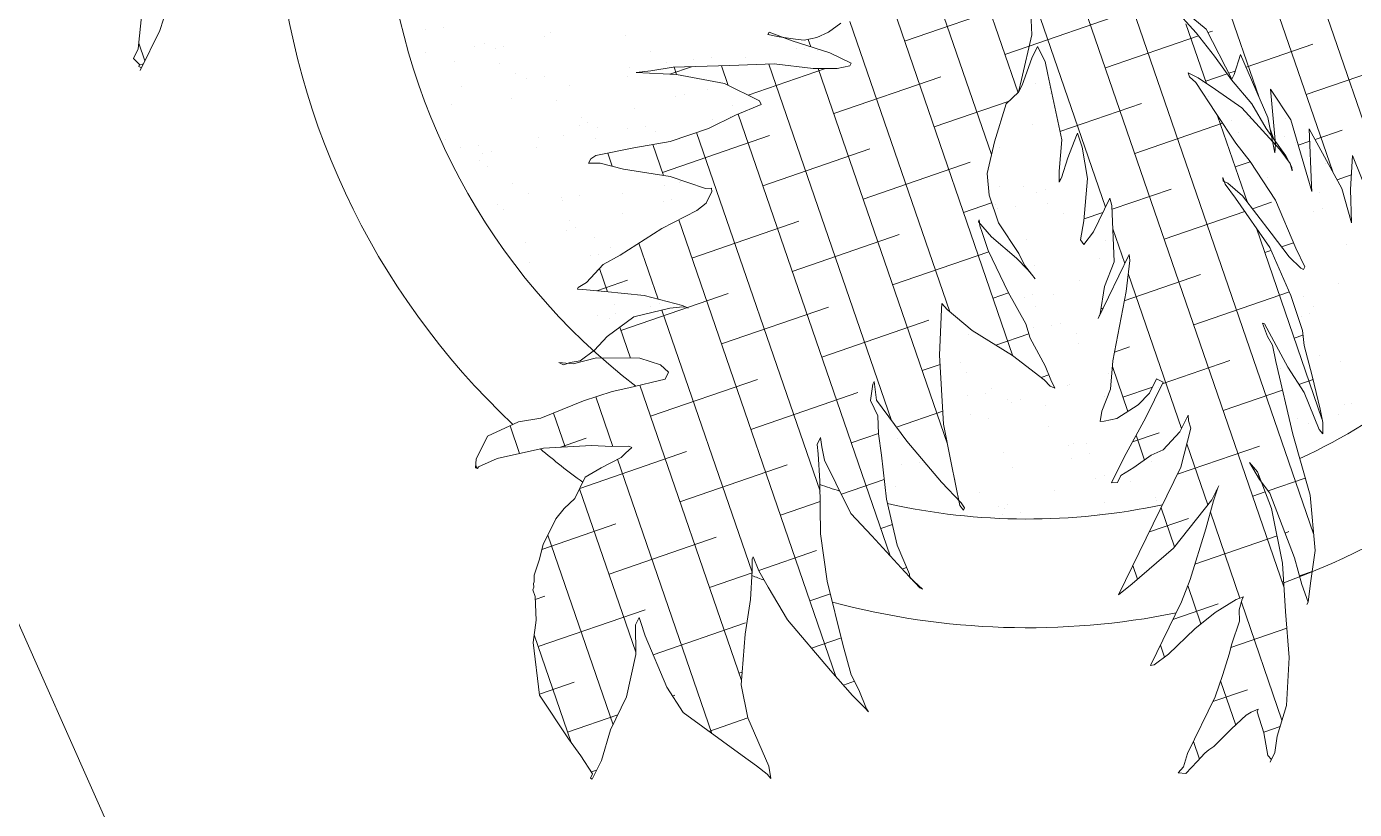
# Model space of a CAD drawing. Header units: inches. Extents: x -422522 to 22891, y -2973 to 414515.
# Drawn here: x 7685.63 to 7713.18, y 10267.11 to 10283.35 of the extents above; entities that cross this region are included whole.
import ezdxf

# ---------------------------------------------------------------- set-up
doc = ezdxf.new("R2010")
doc.units = ezdxf.units.IN
doc.header["$MEASUREMENT"] = 0
doc.layers.add('ARREDAMENTO', color=8, linetype='Continuous', lineweight=18)

msp = doc.modelspace()

# ---------------------------------------------------------------- linework, layer by layer
at = {"layer": 'ARREDAMENTO'}
for p, q in [((7695.198, 10249.113), (7671.682, 10301.932)), ((7712.73, 10280.337), (7710.416, 10287.057)), ((7711.206, 10281.876), (7709.576, 10286.611)), ((7713.909, 10279.797), (7711.535, 10286.694)), ((7711.718, 10271.734), (7707.005, 10285.421)), ((7708.014, 10279.604), (7706.189, 10284.904)), ((7705.65, 10280.697), (7704.304, 10284.606)), ((7712.334, 10272.831), (7708.24, 10284.719)), ((7706.203, 10281.978), (7705.437, 10284.204)), ((7688.395, 10283.268), (7688.553, 10283.737)), ((7703.848, 10283.047), (7706.069, 10283.811)), ((7706.485, 10283.177), (7706.454, 10283.987)), ((7709.419, 10283.748), (7709.895, 10283.218)), ((7688.026, 10283.63), (7687.95, 10282.89)), ((7704.785, 10277.437), (7702.714, 10283.454)), ((7706.096, 10276.518), (7703.622, 10283.701)), ((7706.431, 10282.943), (7708.151, 10283.535)), ((7710.101, 10283.299), (7709.713, 10283.621)), ((7687.991, 10282.44), (7688.395, 10283.268)), ((7693.904, 10283.297), (7693.904, 10283.297)), ((7694.278, 10283.339), (7694.278, 10283.339)), ((7696.508, 10283.229), (7696.508, 10283.229)), ((7701.039, 10283.237), (7701.013, 10283.184)), ((7701.013, 10283.184), (7701.249, 10283.135)), ((7701.518, 10283.053), (7701.039, 10283.237)), ((7702.025, 10283.12), (7702.269, 10283.233)), ((7702.269, 10283.233), (7702.527, 10283.421)), ((7706.273, 10282.255), (7706.485, 10283.177)), ((7710.111, 10282.171), (7709.685, 10283.41)), ((7709.895, 10283.218), (7710.276, 10282.734)), ((7710.637, 10282.26), (7710.101, 10283.299)), ((7710.139, 10283.226), (7710.234, 10283.258)), ((7688.089, 10282.641), (7687.962, 10283.009)), ((7694.927, 10282.934), (7694.927, 10282.934)), ((7695.13, 10283.005), (7695.13, 10283.005)), ((7695.535, 10282.941), (7695.535, 10282.941)), ((7696.378, 10283.142), (7696.378, 10283.142)), ((7698.065, 10283.171), (7698.065, 10283.171)), ((7701.249, 10283.135), (7701.582, 10283.088)), ((7702.298, 10282.805), (7701.518, 10283.053)), ((7701.582, 10283.088), (7701.762, 10283.067)), ((7701.607, 10282.905), (7701.607, 10282.905)), ((7701.762, 10283.067), (7702.025, 10283.12)), ((7701.9, 10282.932), (7701.847, 10283.084)), ((7705.93, 10282.77), (7706.431, 10282.943)), ((7706.605, 10282.937), (7706.488, 10282.696)), ((7706.763, 10282.628), (7706.605, 10282.937)), ((7708.013, 10282.494), (7709.942, 10283.158)), ((7710.931, 10282.505), (7712.316, 10282.982)), ((7687.95, 10282.89), (7687.852, 10282.69)), ((7687.852, 10282.69), (7687.979, 10282.562)), ((7693.908, 10282.817), (7693.908, 10282.817)), ((7694.505, 10282.635), (7694.505, 10282.635)), ((7695.355, 10282.887), (7695.355, 10282.887)), ((7698.578, 10282.831), (7698.578, 10282.831)), ((7699.479, 10282.663), (7699.479, 10282.663)), ((7699.852, 10282.705), (7699.852, 10282.705)), ((7700.544, 10282.704), (7700.544, 10282.704)), ((7701.767, 10282.892), (7701.767, 10282.892)), ((7702.045, 10282.85), (7702.045, 10282.85)), ((7702.738, 10282.59), (7702.298, 10282.805)), ((7706.488, 10282.696), (7706.285, 10282.134)), ((7706.818, 10282.353), (7706.763, 10282.628)), ((7710.276, 10282.734), (7710.631, 10282.247)), ((7710.814, 10282.769), (7710.683, 10282.354)), ((7711.387, 10281.465), (7710.814, 10282.769)), ((7712.178, 10281.94), (7714.399, 10282.705)), ((7687.979, 10282.562), (7687.96, 10282.521)), ((7687.96, 10282.521), (7688.017, 10282.493)), ((7687.973, 10282.549), (7688.059, 10282.578)), ((7688.017, 10282.493), (7687.991, 10282.44)), ((7695.441, 10282.594), (7695.441, 10282.594)), ((7695.77, 10282.376), (7695.77, 10282.376)), ((7698.134, 10282.51), (7698.134, 10282.51)), ((7698.283, 10282.398), (7698.584, 10282.433)), ((7699.116, 10282.356), (7698.283, 10282.398)), ((7698.584, 10282.433), (7699.046, 10282.506)), ((7698.908, 10282.613), (7698.908, 10282.613)), ((7698.977, 10282.363), (7699.425, 10282.517)), ((7699.046, 10282.506), (7700.226, 10282.542)), ((7699.117, 10282.356), (7699.065, 10282.506)), ((7700.114, 10282.167), (7699.116, 10282.356)), ((7700.189, 10282.13), (7700.049, 10282.537)), ((7700.226, 10282.542), (7701.142, 10282.575)), ((7700.602, 10281.929), (7702.205, 10282.481)), ((7703.575, 10275.182), (7701.031, 10282.571)), ((7701.142, 10282.575), (7701.949, 10282.479)), ((7701.949, 10282.479), (7702.449, 10282.483)), ((7704.737, 10274.692), (7702.055, 10282.48)), ((7702.449, 10282.483), (7702.712, 10282.537)), ((7702.712, 10282.537), (7702.738, 10282.59)), ((7707.109, 10281.004), (7706.818, 10282.353)), ((7709.728, 10282.389), (7709.76, 10282.308)), ((7709.939, 10282.287), (7709.728, 10282.389)), ((7710.095, 10282.217), (7710.541, 10282.37)), ((7710.574, 10282.382), (7710.706, 10282.427)), ((7710.683, 10282.354), (7710.637, 10282.26)), ((7694.662, 10282.114), (7694.662, 10282.114)), ((7696.006, 10282.267), (7696.006, 10282.267)), ((7696.379, 10282.31), (7696.379, 10282.31)), ((7696.887, 10282.12), (7696.887, 10282.12)), ((7698.11, 10282.308), (7698.11, 10282.308)), ((7700.841, 10281.812), (7700.114, 10282.167)), ((7702.377, 10281.547), (7704.598, 10282.311)), ((7706.213, 10281.987), (7706.273, 10282.255)), ((7706.285, 10282.134), (7706.213, 10281.987)), ((7706.555, 10282.179), (7706.555, 10282.179)), ((7706.852, 10282.094), (7706.852, 10282.094)), ((7709.76, 10282.308), (7709.893, 10282.193)), ((7709.893, 10282.193), (7710.298, 10281.566)), ((7710.296, 10282.046), (7709.939, 10282.287)), ((7710.022, 10282.198), (7710.022, 10282.198)), ((7710.631, 10282.247), (7711.05, 10281.745)), ((7695.7, 10281.862), (7695.7, 10281.862)), ((7696.629, 10281.808), (7696.629, 10281.808)), ((7699.1, 10281.897), (7699.1, 10281.897)), ((7699.28, 10281.951), (7699.28, 10281.951)), ((7699.766, 10282.045), (7699.766, 10282.045)), ((7700.873, 10281.731), (7700.841, 10281.812)), ((7704.459, 10281.27), (7706.017, 10281.806)), ((7706.213, 10281.987), (7705.955, 10281.749)), ((7706.884, 10281.961), (7706.884, 10281.961)), ((7710.161, 10281.893), (7710.161, 10281.893)), ((7710.844, 10281.663), (7710.296, 10282.046)), ((7711.437, 10282.052), (7711.543, 10280.909)), ((7711.861, 10281.415), (7711.437, 10282.052)), ((7694.453, 10281.724), (7694.453, 10281.724)), ((7698.25, 10281.645), (7698.25, 10281.645)), ((7700.28, 10281.705), (7700.28, 10281.705)), ((7700.339, 10281.511), (7700.873, 10281.731)), ((7703.548, 10272.375), (7700.394, 10281.534)), ((7705.955, 10281.749), (7705.711, 10280.958)), ((7707.072, 10281.176), (7708.763, 10281.758)), ((7710.298, 10281.566), (7710.723, 10280.929)), ((7711.632, 10280.8), (7710.844, 10281.663)), ((7711.05, 10281.745), (7711.347, 10281.236)), ((7697.097, 10281.304), (7697.097, 10281.304)), ((7697.143, 10281.468), (7697.143, 10281.468)), ((7697.277, 10281.357), (7697.277, 10281.357)), ((7697.472, 10281.25), (7697.472, 10281.25)), ((7698.481, 10281.28), (7698.481, 10281.28)), ((7699.779, 10281.238), (7700.339, 10281.511)), ((7699.867, 10281.423), (7699.867, 10281.423)), ((7700.236, 10281.48), (7700.236, 10281.48)), ((7706.504, 10281.309), (7706.504, 10281.309)), ((7708.625, 10280.717), (7710.446, 10281.344)), ((7710.962, 10279.701), (7710.342, 10281.5)), ((7710.628, 10281.394), (7710.628, 10281.394)), ((7711.001, 10281.437), (7711.001, 10281.437)), ((7711.528, 10280.734), (7711.387, 10281.465)), ((7711.75, 10281.446), (7711.75, 10281.446)), ((7712.297, 10279.929), (7711.861, 10281.415)), ((7694.334, 10281.013), (7694.334, 10281.013)), ((7696.246, 10281.052), (7696.246, 10281.052)), ((7696.764, 10281.084), (7696.764, 10281.084)), ((7697.432, 10281.027), (7697.432, 10281.027)), ((7698.108, 10281.237), (7698.108, 10281.237)), ((7698.68, 10281.164), (7698.68, 10281.164)), ((7698.824, 10280.323), (7701.044, 10281.088)), ((7698.983, 10280.966), (7699.779, 10281.238)), ((7702.094, 10273.712), (7699.531, 10281.153)), ((7707.052, 10280.354), (7707.109, 10281.004)), ((7707.411, 10281.089), (7707.234, 10280.629)), ((7707.437, 10281.142), (7707.411, 10281.089)), ((7707.53, 10280.848), (7707.437, 10281.142)), ((7710.777, 10281.158), (7710.777, 10281.158)), ((7711.347, 10281.236), (7711.759, 10280.671)), ((7711.498, 10281.028), (7711.437, 10281.206)), ((7711.724, 10281.072), (7711.724, 10281.072)), ((7712.015, 10280.891), (7712.253, 10280.973)), ((7712.244, 10281.229), (7712.286, 10280.051)), ((7712.92, 10279.989), (7712.244, 10281.229)), ((7712.363, 10281.01), (7712.928, 10281.205)), ((7694.635, 10280.841), (7694.635, 10280.841)), ((7695.009, 10280.884), (7695.009, 10280.884)), ((7695.093, 10280.71), (7695.093, 10280.71)), ((7695.273, 10280.764), (7695.273, 10280.764)), ((7696.21, 10280.839), (7696.21, 10280.839)), ((7697.442, 10280.675), (7698.232, 10280.836)), ((7697.785, 10280.453), (7697.691, 10280.726)), ((7698.232, 10280.836), (7698.983, 10280.966)), ((7698.845, 10280.26), (7698.624, 10280.903)), ((7700.906, 10280.047), (7703.127, 10280.811)), ((7705.711, 10280.958), (7705.559, 10280.305)), ((7705.811, 10280.845), (7705.811, 10280.845)), ((7707.641, 10280.199), (7707.53, 10280.848)), ((7710.723, 10280.929), (7711.014, 10280.555)), ((7711.543, 10280.909), (7711.528, 10280.734)), ((7711.847, 10280.513), (7711.632, 10280.8)), ((7711.954, 10280.938), (7711.954, 10280.938)), ((7695.023, 10280.581), (7695.023, 10280.581)), ((7695.193, 10280.445), (7695.193, 10280.445)), ((7697.293, 10280.516), (7697.339, 10280.609)), ((7697.531, 10280.516), (7697.293, 10280.516)), ((7697.339, 10280.609), (7697.442, 10280.675)), ((7698.017, 10280.395), (7697.531, 10280.516)), ((7702.989, 10279.77), (7705.209, 10280.535)), ((7707.234, 10280.629), (7707.102, 10280.214)), ((7710.707, 10280.44), (7711.019, 10280.548)), ((7711.014, 10280.555), (7711.546, 10279.75)), ((7711.759, 10280.671), (7711.878, 10280.431)), ((7711.891, 10280.359), (7711.847, 10280.513)), ((7711.878, 10280.431), (7711.891, 10280.359)), ((7712.582, 10280.503), (7712.582, 10280.503)), ((7713.137, 10280.677), (7713.099, 10279.968)), ((7713.683, 10279.319), (7713.137, 10280.677)), ((7698.983, 10280.238), (7698.017, 10280.395)), ((7699.718, 10279.995), (7698.983, 10280.238)), ((7705.559, 10280.305), (7705.6, 10279.855)), ((7707.049, 10280.216), (7707.049, 10280.216)), ((7707.057, 10280.12), (7707.052, 10280.354)), ((7707.056, 10280.177), (7707.09, 10280.189)), ((7707.102, 10280.214), (7707.057, 10280.12)), ((7707.569, 10279.324), (7707.641, 10280.199)), ((7710.448, 10280.219), (7710.498, 10280.079)), ((7710.46, 10280.147), (7710.448, 10280.219)), ((7710.556, 10280.101), (7710.46, 10280.147)), ((7711.385, 10280.211), (7711.385, 10280.211)), ((7712.819, 10280.174), (7713.115, 10280.276)), ((7695.707, 10280.104), (7695.707, 10280.104)), ((7696.036, 10279.887), (7696.036, 10279.887)), ((7698.002, 10279.883), (7698.002, 10279.883)), ((7698.866, 10280.054), (7698.866, 10280.054)), ((7699.173, 10280.124), (7699.173, 10280.124)), ((7699.19, 10280.142), (7699.19, 10280.142)), ((7699.84, 10280.002), (7699.718, 10279.995)), ((7699.735, 10279.689), (7699.852, 10279.93)), ((7699.852, 10279.93), (7699.84, 10280.002)), ((7705.826, 10280.028), (7705.826, 10280.028)), ((7706.307, 10280.029), (7706.307, 10280.029)), ((7706.59, 10279.917), (7706.59, 10279.917)), ((7706.77, 10279.971), (7706.77, 10279.971)), ((7708.152, 10279.56), (7709.375, 10279.981)), ((7710.498, 10280.079), (7710.713, 10279.792)), ((7710.855, 10279.839), (7710.556, 10280.101)), ((7712.286, 10280.051), (7712.297, 10279.929)), ((7712.463, 10279.915), (7712.463, 10279.915)), ((7713.119, 10279.28), (7712.92, 10279.989)), ((7713.099, 10279.968), (7713.119, 10279.28)), ((7695.393, 10279.658), (7695.393, 10279.658)), ((7696.737, 10279.812), (7696.737, 10279.812)), ((7696.755, 10279.746), (7696.755, 10279.746)), ((7697.111, 10279.854), (7697.111, 10279.854)), ((7698.838, 10279.72), (7698.838, 10279.72)), ((7699.018, 10279.774), (7699.018, 10279.774)), ((7699.541, 10279.535), (7699.735, 10279.689)), ((7705.071, 10279.493), (7705.654, 10279.694)), ((7705.6, 10279.855), (7705.794, 10279.281)), ((7705.74, 10279.665), (7705.74, 10279.665)), ((7706.158, 10279.616), (7706.158, 10279.616)), ((7706.821, 10279.689), (7706.821, 10279.689)), ((7708.105, 10279.791), (7707.766, 10279.096)), ((7708.149, 10279.637), (7708.105, 10279.791)), ((7708.197, 10278.472), (7708.149, 10279.637)), ((7710.713, 10279.792), (7711.423, 10278.768)), ((7711.451, 10279.068), (7710.855, 10279.839)), ((7711.063, 10279.569), (7711.457, 10279.705)), ((7711.546, 10279.75), (7711.961, 10278.754)), ((7695.532, 10279.558), (7695.532, 10279.558)), ((7696.894, 10279.318), (7696.894, 10279.318)), ((7697.988, 10279.468), (7697.988, 10279.468)), ((7698.814, 10279.162), (7699.541, 10279.535)), ((7702.423, 10269.87), (7699.162, 10279.341)), ((7705.378, 10279.302), (7705.397, 10279.342)), ((7705.397, 10279.342), (7705.409, 10279.22)), ((7705.784, 10279.573), (7705.784, 10279.573)), ((7707.15, 10279.471), (7707.15, 10279.471)), ((7707.496, 10278.93), (7707.569, 10279.324)), ((7707.572, 10279.361), (7707.961, 10279.495)), ((7709.236, 10278.94), (7710.905, 10279.515)), ((7712.339, 10279.521), (7712.339, 10279.521)), ((7712.519, 10279.574), (7712.519, 10279.574)), ((7696.835, 10279.127), (7696.835, 10279.127)), ((7697.015, 10279.18), (7697.015, 10279.18)), ((7697.951, 10278.608), (7698.814, 10279.162)), ((7699.435, 10278.546), (7701.656, 10279.311)), ((7705.651, 10278.987), (7705.378, 10279.302)), ((7705.409, 10279.22), (7705.459, 10279.08)), ((7705.459, 10279.08), (7705.584, 10278.705)), ((7705.794, 10279.281), (7706.218, 10278.644)), ((7707.766, 10279.096), (7707.565, 10278.83)), ((7708.416, 10278.436), (7708.169, 10279.155)), ((7712.506, 10275.215), (7711.145, 10279.17)), ((7711.825, 10278.572), (7711.451, 10279.068)), ((7713.118, 10279.283), (7713.119, 10279.283)), ((7695.984, 10278.875), (7695.984, 10278.875)), ((7697.408, 10278.978), (7697.408, 10278.978)), ((7698.734, 10277.696), (7698.335, 10278.855)), ((7701.518, 10278.27), (7703.739, 10279.035)), ((7706.173, 10278.55), (7705.651, 10278.987)), ((7706.371, 10278.935), (7706.371, 10278.935)), ((7707.565, 10278.83), (7707.496, 10278.93)), ((7708.009, 10278.903), (7708.009, 10278.903)), ((7711.359, 10278.939), (7711.359, 10278.939)), ((7711.423, 10278.768), (7711.863, 10277.776)), ((7711.666, 10278.783), (7711.913, 10278.868)), ((7713.008, 10278.822), (7713.008, 10278.822)), ((7697.325, 10278.603), (7697.325, 10278.603)), ((7697.495, 10278.629), (7697.495, 10278.629)), ((7697.597, 10278.416), (7697.951, 10278.608)), ((7697.737, 10278.76), (7697.737, 10278.76)), ((7703.6, 10277.993), (7705.596, 10278.68)), ((7705.584, 10278.705), (7705.994, 10277.844)), ((7706.408, 10278.303), (7706.173, 10278.55)), ((7706.218, 10278.644), (7706.338, 10278.403)), ((7708.506, 10278.62), (7707.861, 10277.297)), ((7707.886, 10278.543), (7707.886, 10278.543)), ((7708.442, 10277.857), (7708.518, 10278.498)), ((7708.518, 10278.498), (7708.506, 10278.62)), ((7711.319, 10278.664), (7711.449, 10278.709)), ((7712.067, 10278.338), (7711.825, 10278.572)), ((7711.961, 10278.754), (7712.15, 10278.364)), ((7696.077, 10278.465), (7696.077, 10278.465)), ((7697.248, 10278.041), (7697.597, 10278.416)), ((7697.688, 10277.848), (7697.521, 10278.335)), ((7706.338, 10278.403), (7706.484, 10278.216)), ((7706.484, 10278.216), (7706.408, 10278.303)), ((7706.484, 10278.216), (7706.554, 10278.116)), ((7706.554, 10278.116), (7706.484, 10278.216)), ((7706.542, 10278.39), (7706.542, 10278.39)), ((7707.994, 10277.959), (7708.197, 10278.472)), ((7709.593, 10275.017), (7708.486, 10278.232)), ((7712.124, 10278.31), (7712.067, 10278.338)), ((7712.15, 10278.364), (7712.124, 10278.31)), ((7697.061, 10277.901), (7697.08, 10277.941)), ((7697.08, 10277.941), (7697.248, 10278.041)), ((7697.466, 10277.869), (7698.103, 10278.088)), ((7707.481, 10278.082), (7707.481, 10278.082)), ((7707.906, 10277.39), (7707.994, 10277.959)), ((7708.404, 10277.66), (7709.986, 10278.205)), ((7712.848, 10278.014), (7712.848, 10278.014)), ((7697.176, 10277.894), (7697.061, 10277.901)), ((7697.631, 10277.854), (7697.176, 10277.894)), ((7698.444, 10277.772), (7697.631, 10277.854)), ((7697.964, 10277.046), (7700.185, 10277.811)), ((7699.243, 10277.564), (7698.444, 10277.772)), ((7705.683, 10277.717), (7706.003, 10277.827)), ((7705.994, 10277.844), (7706.36, 10277.185)), ((7706.328, 10277.74), (7706.328, 10277.74)), ((7706.508, 10277.794), (7706.508, 10277.794)), ((7706.942, 10277.792), (7706.942, 10277.792)), ((7708.168, 10276.42), (7708.442, 10277.857)), ((7709.848, 10277.164), (7711.832, 10277.847)), ((7711.863, 10277.776), (7712.101, 10277.048)), ((7712.116, 10277.756), (7712.116, 10277.756)), ((7697.835, 10277.58), (7697.835, 10277.58)), ((7697.842, 10277.399), (7697.842, 10277.399)), ((7698.229, 10277.331), (7698.98, 10277.51)), ((7698.576, 10277.544), (7698.576, 10277.544)), ((7698.757, 10277.597), (7698.757, 10277.597)), ((7700.684, 10272.033), (7698.812, 10277.47)), ((7698.98, 10277.51), (7699.179, 10277.529)), ((7699.179, 10277.529), (7699.301, 10277.536)), ((7699.358, 10277.508), (7699.243, 10277.564)), ((7699.301, 10277.536), (7699.358, 10277.508)), ((7700.047, 10276.77), (7702.268, 10277.534)), ((7704.613, 10277.492), (7704.573, 10276.535)), ((7704.621, 10277.604), (7704.613, 10277.492)), ((7704.729, 10277.485), (7704.621, 10277.604)), ((7705.25, 10277.048), (7704.729, 10277.485)), ((7706.573, 10277.54), (7706.573, 10277.54)), ((7707.861, 10277.297), (7707.906, 10277.39)), ((7707.922, 10277.494), (7707.964, 10277.508)), ((7712.257, 10277.397), (7712.257, 10277.397)), ((7712.331, 10277.541), (7712.331, 10277.541)), ((7697.468, 10277.356), (7697.468, 10277.356)), ((7697.675, 10276.923), (7698.229, 10277.331)), ((7697.726, 10277.292), (7697.726, 10277.292)), ((7698.161, 10276.476), (7697.94, 10277.118)), ((7702.13, 10276.493), (7704.35, 10277.258)), ((7706.36, 10277.185), (7706.454, 10276.891)), ((7706.516, 10277.118), (7706.516, 10277.118)), ((7706.889, 10277.16), (7706.889, 10277.16)), ((7707.087, 10277.2), (7707.087, 10277.2)), ((7711.276, 10277.202), (7711.376, 10276.922)), ((7711.314, 10277.184), (7711.276, 10277.202)), ((7711.8, 10276.285), (7711.314, 10277.184)), ((7712.077, 10277.344), (7712.077, 10277.344)), ((7697.416, 10276.636), (7697.675, 10276.923)), ((7705.171, 10276.964), (7705.171, 10276.964)), ((7706.086, 10276.525), (7705.25, 10277.048)), ((7705.739, 10276.742), (7706.426, 10276.979)), ((7706.454, 10276.891), (7706.763, 10276.311)), ((7707.416, 10276.982), (7707.416, 10276.982)), ((7711.376, 10276.922), (7711.477, 10276.74)), ((7711.931, 10276.887), (7712.112, 10276.95)), ((7712.101, 10277.048), (7712.137, 10276.733)), ((7697.119, 10276.417), (7697.416, 10276.636)), ((7707.451, 10276.769), (7707.451, 10276.769)), ((7708.201, 10276.597), (7708.516, 10276.705)), ((7711.477, 10276.74), (7711.551, 10276.407)), ((7712.137, 10276.733), (7712.305, 10276.105)), ((7696.972, 10276.356), (7696.677, 10276.384)), ((7696.677, 10276.384), (7696.773, 10276.338)), ((7696.773, 10276.338), (7696.914, 10276.384)), ((7696.914, 10276.384), (7697.119, 10276.417)), ((7697.46, 10276.482), (7696.972, 10276.356)), ((7698.357, 10276.475), (7697.46, 10276.482)), ((7698.785, 10276.332), (7698.357, 10276.475)), ((7698.95, 10276.185), (7698.785, 10276.332)), ((7704.212, 10276.217), (7704.585, 10276.345)), ((7704.573, 10276.535), (7704.658, 10275.105)), ((7705.017, 10276.374), (7705.017, 10276.374)), ((7706.742, 10276.023), (7706.086, 10276.525)), ((7706.763, 10276.311), (7706.883, 10276.021)), ((7708.118, 10275.832), (7708.168, 10276.42)), ((7708.479, 10275.368), (7708.158, 10276.301)), ((7709.192, 10275.944), (7710.598, 10276.428)), ((7711.551, 10276.407), (7711.904, 10274.895)), ((7712.463, 10276.526), (7712.463, 10276.526)), ((7712.901, 10276.398), (7712.901, 10276.398)), ((7698.127, 10275.859), (7698.879, 10276.038)), ((7698.576, 10275.27), (7700.797, 10276.034)), ((7698.879, 10276.038), (7698.95, 10276.185)), ((7705.137, 10276.176), (7705.137, 10276.176)), ((7706.678, 10276.072), (7706.839, 10276.127)), ((7706.869, 10275.895), (7706.742, 10276.023)), ((7706.883, 10276.021), (7706.965, 10275.849)), ((7708.07, 10276.157), (7708.07, 10276.157)), ((7709.075, 10276.043), (7708.931, 10275.749)), ((7709.209, 10275.978), (7709.075, 10276.043)), ((7711.653, 10276.26), (7711.653, 10276.26)), ((7712.136, 10275.758), (7711.8, 10276.285)), ((7712.028, 10275.927), (7712.323, 10276.028)), ((7712.305, 10276.105), (7712.466, 10275.415)), ((7697.19, 10275.589), (7697.781, 10275.78)), ((7697.781, 10275.78), (7698.127, 10275.859)), ((7700.463, 10269.79), (7698.355, 10275.913)), ((7700.659, 10274.993), (7702.88, 10275.758)), ((7703.191, 10275.936), (7703.143, 10275.596)), ((7703.217, 10275.99), (7703.191, 10275.936)), ((7703.265, 10275.602), (7703.217, 10275.99)), ((7705.651, 10275.836), (7705.651, 10275.836)), ((7706.965, 10275.849), (7706.869, 10275.895)), ((7707.22, 10275.905), (7707.22, 10275.905)), ((7707.273, 10275.934), (7707.273, 10275.934)), ((7707.941, 10275.372), (7708.118, 10275.832)), ((7708.377, 10275.663), (7708.993, 10275.875)), ((7708.931, 10275.749), (7708.692, 10275.502)), ((7708.85, 10275.243), (7709.209, 10275.978)), ((7709.118, 10275.855), (7709.118, 10275.855)), ((7710.46, 10275.387), (7711.69, 10275.811)), ((7712.45, 10274.992), (7712.136, 10275.758)), ((7696.302, 10275.227), (7697.19, 10275.589)), ((7697.798, 10274.644), (7697.444, 10275.671)), ((7703.143, 10275.596), (7703.294, 10275.274)), ((7703.893, 10274.75), (7703.265, 10275.602)), ((7705.145, 10275.692), (7705.145, 10275.692)), ((7705.518, 10275.735), (7705.518, 10275.735)), ((7705.98, 10275.618), (7705.98, 10275.618)), ((7706.066, 10275.564), (7706.066, 10275.564)), ((7706.247, 10275.617), (7706.247, 10275.617)), ((7706.774, 10275.489), (7706.774, 10275.489)), ((7707.996, 10275.676), (7707.996, 10275.676)), ((7708.692, 10275.502), (7708.248, 10275.223)), ((7712.968, 10275.509), (7712.968, 10275.509)), ((7713.114, 10275.524), (7713.114, 10275.524)), ((7695.84, 10275.155), (7696.302, 10275.227)), ((7696.808, 10274.633), (7696.566, 10275.335)), ((7703.294, 10275.274), (7703.304, 10274.905)), ((7703.68, 10275.04), (7704.642, 10275.371)), ((7705.216, 10275.312), (7705.216, 10275.312)), ((7705.587, 10275.23), (7705.587, 10275.23)), ((7707.908, 10275.157), (7707.941, 10275.372)), ((7708.248, 10275.223), (7707.985, 10275.169)), ((7708.401, 10274.42), (7708.85, 10275.243)), ((7709.729, 10275.294), (7709.559, 10274.947)), ((7709.741, 10275.173), (7709.729, 10275.294)), ((7711.995, 10275.22), (7711.995, 10275.22)), ((7712.466, 10275.415), (7712.522, 10275.139)), ((7712.848, 10275.3), (7712.848, 10275.3)), ((7695.197, 10274.857), (7695.84, 10275.155)), ((7695.861, 10274.497), (7695.663, 10275.073)), ((7702.741, 10274.716), (7703.304, 10274.91)), ((7704.658, 10275.105), (7704.812, 10274.302)), ((7706.839, 10275.05), (7706.839, 10275.05)), ((7707.985, 10275.169), (7707.908, 10275.157)), ((7708.575, 10274.738), (7709.127, 10274.928)), ((7709.559, 10274.947), (7709.21, 10274.571)), ((7709.579, 10274.21), (7709.784, 10275.019)), ((7709.784, 10275.019), (7709.741, 10275.173)), ((7712.224, 10275.117), (7712.224, 10275.117)), ((7712.526, 10274.906), (7712.45, 10274.992)), ((7712.522, 10275.139), (7712.526, 10274.906)), ((7694.963, 10274.376), (7695.197, 10274.857)), ((7697.355, 10274.664), (7696.355, 10274.606)), ((7696.71, 10274.627), (7697.244, 10274.811)), ((7697.772, 10274.643), (7697.355, 10274.664)), ((7698.131, 10274.65), (7697.772, 10274.643)), ((7698.188, 10274.622), (7698.131, 10274.65)), ((7702.105, 10274.828), (7702.034, 10274.681)), ((7702.034, 10274.681), (7702.058, 10274.488)), ((7702.129, 10274.635), (7702.105, 10274.828)), ((7702.185, 10274.36), (7702.129, 10274.635)), ((7703.304, 10274.905), (7703.371, 10274.459)), ((7703.701, 10274.813), (7703.701, 10274.813)), ((7704.616, 10273.901), (7703.893, 10274.75)), ((7707.247, 10274.662), (7707.247, 10274.662)), ((7707.353, 10274.71), (7707.353, 10274.71)), ((7707.62, 10274.705), (7707.62, 10274.705)), ((7708.826, 10274.361), (7708.649, 10274.874)), ((7709.509, 10274.066), (7711.21, 10274.651)), ((7710.14, 10273.431), (7709.703, 10274.699)), ((7711.904, 10274.895), (7712.259, 10273.63)), ((7694.948, 10274.201), (7694.963, 10274.376)), ((7695.398, 10274.395), (7695.006, 10274.222)), ((7696.355, 10274.606), (7695.398, 10274.395)), ((7697.109, 10273.771), (7699.326, 10274.534)), ((7697.557, 10274.202), (7697.968, 10274.415)), ((7699.848, 10268.689), (7697.891, 10274.375)), ((7697.968, 10274.415), (7698.059, 10274.503)), ((7698.059, 10274.503), (7698.188, 10274.622)), ((7702.058, 10274.488), (7702.092, 10273.925)), ((7702.424, 10273.879), (7702.185, 10274.36)), ((7703.371, 10274.459), (7703.473, 10273.549)), ((7705.903, 10274.509), (7705.903, 10274.509)), ((7707.319, 10274.396), (7707.319, 10274.396)), ((7707.682, 10274.492), (7707.682, 10274.492)), ((7708.141, 10273.886), (7708.401, 10274.42)), ((7708.966, 10274.459), (7708.605, 10274.205)), ((7709.21, 10274.571), (7708.966, 10274.459)), ((7694.987, 10274.182), (7694.948, 10274.201)), ((7694.974, 10274.189), (7694.952, 10274.251)), ((7695.006, 10274.222), (7694.987, 10274.182)), ((7697.222, 10274.002), (7697.557, 10274.202)), ((7699.188, 10273.493), (7701.409, 10274.258)), ((7703.774, 10274.266), (7703.774, 10274.266)), ((7704.148, 10274.309), (7704.148, 10274.309)), ((7704.812, 10274.302), (7704.997, 10273.418)), ((7706.097, 10274.208), (7706.097, 10274.208)), ((7708.289, 10271.564), (7709.579, 10274.21)), ((7708.605, 10274.205), (7708.334, 10274.039)), ((7708.961, 10274.322), (7708.961, 10274.322)), ((7711.002, 10274.309), (7711.167, 10274.113)), ((7711.211, 10273.959), (7711.002, 10274.309)), ((7711.167, 10274.113), (7711.463, 10273.357)), ((7697.007, 10273.561), (7697.222, 10274.002)), ((7702.092, 10273.925), (7702.102, 10272.829)), ((7702.733, 10273.249), (7702.424, 10273.879)), ((7702.536, 10273.652), (7703.427, 10273.959)), ((7703.662, 10273.812), (7703.662, 10273.812)), ((7705.023, 10273.471), (7704.616, 10273.901)), ((7704.909, 10273.949), (7704.909, 10273.949)), ((7707.808, 10273.98), (7707.808, 10273.98)), ((7707.988, 10274.034), (7707.988, 10274.034)), ((7708.263, 10273.892), (7708.141, 10273.886)), ((7708.334, 10274.039), (7708.263, 10273.892)), ((7708.54, 10273.924), (7708.54, 10273.924)), ((7710.364, 10273.827), (7710.221, 10273.533)), ((7710.345, 10273.787), (7710.364, 10273.827)), ((7711.427, 10273.672), (7711.211, 10273.959)), ((7711.391, 10273.72), (7712.16, 10273.985)), ((7696.787, 10273.354), (7697.007, 10273.561)), ((7698.275, 10270.374), (7697.107, 10273.766)), ((7703.473, 10273.549), (7703.696, 10272.597)), ((7705.403, 10273.687), (7705.403, 10273.687)), ((7706.958, 10273.728), (7706.958, 10273.728)), ((7709.054, 10273.584), (7709.054, 10273.584)), ((7710.221, 10273.533), (7709.424, 10272.532)), ((7710.259, 10273.514), (7710.345, 10273.787)), ((7711.072, 10273.61), (7711.329, 10273.699)), ((7711.935, 10272.333), (7711.427, 10273.672)), ((7712.259, 10273.63), (7712.366, 10272.487)), ((7696.612, 10273.141), (7696.787, 10273.354)), ((7701.271, 10273.216), (7702.096, 10273.5)), ((7704.997, 10273.418), (7705.067, 10273.318)), ((7705.093, 10273.371), (7705.023, 10273.471)), ((7705.067, 10273.318), (7705.093, 10273.371)), ((7705.805, 10273.387), (7705.805, 10273.387)), ((7705.917, 10273.347), (7705.917, 10273.347)), ((7705.985, 10273.44), (7705.985, 10273.44)), ((7706.249, 10273.279), (7706.249, 10273.279)), ((7708.004, 10273.479), (7708.004, 10273.479)), ((7709.076, 10273.511), (7709.076, 10273.511)), ((7709.446, 10272.559), (7709.168, 10273.367)), ((7710.094, 10272.933), (7710.259, 10273.514)), ((7710.806, 10271.496), (7710.192, 10273.278)), ((7711.463, 10273.357), (7711.691, 10272.221)), ((7696.325, 10272.507), (7697.855, 10273.034)), ((7696.352, 10272.607), (7696.612, 10273.141)), ((7703.172, 10272.787), (7702.733, 10273.249)), ((7703.353, 10272.94), (7703.596, 10273.023)), ((7705.876, 10273.237), (7705.876, 10273.237)), ((7707.889, 10273.252), (7707.889, 10273.252)), ((7708.926, 10272.871), (7709.739, 10273.151)), ((7697.8, 10268.868), (7696.446, 10272.8)), ((7697.717, 10271.993), (7699.938, 10272.758)), ((7702.102, 10272.829), (7702.241, 10271.851)), ((7703.852, 10272.042), (7703.172, 10272.787)), ((7709.772, 10271.883), (7710.094, 10272.933)), ((7709.87, 10272.203), (7711.576, 10272.79)), ((7711.74, 10272.847), (7711.822, 10272.875)), ((7696.266, 10272.285), (7696.352, 10272.607)), ((7700.824, 10272.069), (7702.021, 10272.481)), ((7703.696, 10272.597), (7703.947, 10271.995)), ((7709.424, 10272.532), (7708.566, 10271.793)), ((7712.366, 10272.487), (7712.27, 10271.805)), ((7696.161, 10271.972), (7696.266, 10272.285)), ((7700.688, 10272.311), (7700.686, 10272.064)), ((7700.707, 10272.351), (7700.688, 10272.311)), ((7700.827, 10272.062), (7700.707, 10272.351)), ((7708.682, 10271.893), (7708.586, 10272.173)), ((7711.691, 10272.221), (7711.747, 10271.217)), ((7712.091, 10271.777), (7711.935, 10272.333)), ((7696.166, 10271.837), (7696.161, 10271.972)), ((7699.8, 10271.716), (7700.684, 10272.021)), ((7700.686, 10272.064), (7700.655, 10271.467)), ((7701.016, 10271.721), (7700.827, 10272.062)), ((7703.799, 10272.1), (7703.89, 10272.131)), ((7704.163, 10271.708), (7703.852, 10272.042)), ((7703.947, 10271.995), (7703.959, 10271.923)), ((7703.959, 10271.923), (7704.22, 10271.68)), ((7709.595, 10271.423), (7709.772, 10271.883)), ((7712.04, 10271.956), (7712.304, 10272.047)), ((7696.133, 10271.672), (7696.159, 10271.725)), ((7696.133, 10271.672), (7696.159, 10271.725)), ((7696.159, 10271.725), (7696.133, 10271.672)), ((7696.183, 10271.532), (7696.133, 10271.672)), ((7696.147, 10271.797), (7696.166, 10271.837)), ((7696.159, 10271.725), (7696.147, 10271.797)), ((7701.421, 10271.044), (7701.016, 10271.721)), ((7702.241, 10271.851), (7702.57, 10270.533)), ((7704.22, 10271.68), (7704.163, 10271.708)), ((7708.566, 10271.793), (7708.289, 10271.564)), ((7709.995, 10270.964), (7709.723, 10271.756)), ((7711.683, 10271.833), (7711.712, 10271.843)), ((7712.222, 10271.415), (7712.091, 10271.777)), ((7712.27, 10271.805), (7712.222, 10271.415)), ((7696.205, 10271.041), (7696.183, 10271.532)), ((7696.186, 10271.466), (7696.385, 10271.534)), ((7700.655, 10271.467), (7700.541, 10270.746)), ((7701.882, 10271.44), (7702.308, 10271.586)), ((7708.95, 10270.101), (7709.595, 10271.423)), ((7709.414, 10271.052), (7710.351, 10271.375)), ((7710.73, 10271.465), (7710.292, 10271.199)), ((7710.877, 10271.526), (7710.73, 10271.465)), ((7710.792, 10271.253), (7710.851, 10271.472)), ((7711.677, 10268.965), (7710.835, 10271.412)), ((7710.851, 10271.472), (7710.877, 10271.526)), ((7712.222, 10271.415), (7712.196, 10271.362)), ((7712.196, 10271.362), (7712.222, 10271.415)), ((7696.246, 10270.493), (7698.467, 10271.257)), ((7698.339, 10271.092), (7698.267, 10270.945)), ((7698.37, 10271.01), (7698.339, 10271.092)), ((7710.292, 10271.199), (7709.866, 10270.861)), ((7710.796, 10271.019), (7710.792, 10271.253)), ((7711.747, 10271.217), (7711.829, 10270.268)), ((7696.143, 10270.575), (7696.205, 10271.041)), ((7698.267, 10270.945), (7698.275, 10270.329)), ((7698.464, 10270.717), (7698.37, 10271.01)), ((7698.633, 10270.321), (7700.55, 10270.981)), ((7702.31, 10269.999), (7701.421, 10271.044)), ((7709.866, 10270.861), (7709.323, 10270.332)), ((7710.618, 10270.473), (7711.776, 10270.872)), ((7710.639, 10270.55), (7710.796, 10271.019)), ((7696.275, 10269.485), (7696.143, 10270.575)), ((7696.931, 10268.504), (7696.164, 10270.733)), ((7698.917, 10269.652), (7698.464, 10270.717)), ((7700.541, 10270.746), (7700.455, 10269.696)), ((7701.919, 10270.459), (7702.536, 10270.671)), ((7702.57, 10270.533), (7702.738, 10269.905)), ((7709.24, 10270.271), (7709.154, 10270.52)), ((7710.579, 10270.331), (7710.639, 10270.55)), ((7698.275, 10270.329), (7698.082, 10269.448)), ((7709.323, 10270.332), (7709.027, 10270.113)), ((7710.448, 10269.916), (7710.579, 10270.331)), ((7711.829, 10270.268), (7711.769, 10269.271)), ((7700.412, 10269.94), (7700.477, 10269.962)), ((7702.767, 10269.478), (7702.31, 10269.999)), ((7709.027, 10270.113), (7708.95, 10270.101)), ((7696.273, 10269.508), (7696.996, 10269.757)), ((7700.455, 10269.696), (7700.597, 10269.015)), ((7702.579, 10269.692), (7702.807, 10269.771)), ((7702.738, 10269.905), (7702.896, 10269.597)), ((7710.29, 10269.447), (7710.448, 10269.916)), ((7710.718, 10268.865), (7710.403, 10269.781)), ((7696.877, 10268.58), (7696.275, 10269.485)), ((7698.082, 10269.448), (7697.75, 10268.766)), ((7699.252, 10269.125), (7698.917, 10269.652)), ((7699.036, 10269.466), (7699.079, 10269.481)), ((7703.021, 10269.222), (7702.767, 10269.478)), ((7702.896, 10269.597), (7703.06, 10269.203)), ((7709.717, 10268.271), (7710.29, 10269.447)), ((7710.243, 10269.35), (7710.963, 10269.598)), ((7703.098, 10269.135), (7703.021, 10269.222)), ((7703.06, 10269.203), (7703.098, 10269.135)), ((7711.038, 10269.132), (7710.935, 10269.067)), ((7711.185, 10269.192), (7711.038, 10269.132)), ((7711.159, 10269.139), (7711.185, 10269.192)), ((7711.303, 10268.705), (7711.159, 10269.139)), ((7711.769, 10269.271), (7711.578, 10268.637)), ((7696.858, 10268.716), (7697.9, 10269.075)), ((7700.476, 10268.231), (7699.252, 10269.125)), ((7699.79, 10268.732), (7700.599, 10269.011)), ((7700.597, 10269.015), (7701.031, 10268.009)), ((7710.935, 10269.067), (7710.631, 10268.785)), ((7697.13, 10268.225), (7696.877, 10268.58)), ((7697.75, 10268.766), (7697.559, 10268.132)), ((7710.631, 10268.785), (7710.263, 10268.418)), ((7711.298, 10268.72), (7711.639, 10268.837)), ((7711.383, 10268.236), (7711.303, 10268.705)), ((7711.578, 10268.637), (7711.531, 10268.296)), ((7709.968, 10268.158), (7709.841, 10268.526)), ((7710.16, 10268.353), (7710.076, 10268.278)), ((7710.263, 10268.418), (7710.16, 10268.353)), ((7697.377, 10267.856), (7697.13, 10268.225)), ((7697.559, 10268.132), (7697.37, 10267.744)), ((7700.775, 10268.018), (7700.476, 10268.231)), ((7709.631, 10267.999), (7709.717, 10268.271)), ((7709.921, 10268.106), (7709.682, 10267.859)), ((7710.076, 10268.278), (7709.921, 10268.106)), ((7711.459, 10268.149), (7711.383, 10268.236)), ((7711.531, 10268.296), (7711.433, 10268.096)), ((7711.433, 10268.096), (7711.459, 10268.149)), ((7697.332, 10267.763), (7697.377, 10267.856)), ((7697.37, 10267.744), (7697.332, 10267.763)), ((7697.353, 10267.893), (7697.46, 10267.93)), ((7700.998, 10267.844), (7700.775, 10268.018)), ((7701.074, 10267.757), (7700.998, 10267.844)), ((7701.031, 10268.009), (7701.074, 10267.757)), ((7709.521, 10267.87), (7709.631, 10267.999)), ((7709.682, 10267.859), (7709.521, 10267.87))]:
    msp.add_line(p, q, dxfattribs=at)
for radius, start, end in [(15.613, 183.1424, 226.8703), (13.358, 183.76, 232.5319), (13.358, 295.0179, 320.6173), (15.613, 289.9081, 321.3462), (15.613, 229.6723, 233.7808), (13.358, 251.2005, 253.0544), (13.358, 290.9565, 291.0725), (13.358, 287.0542, 287.1077), (13.358, 257.4507, 282.1186), (15.613, 248.5239, 249.5175), (15.613, 254.9772, 281.3938)]:
    msp.add_arc((7706.397, 10286.495), radius, start, end, dxfattribs=at)

doc.saveas('drawing.dxf')
